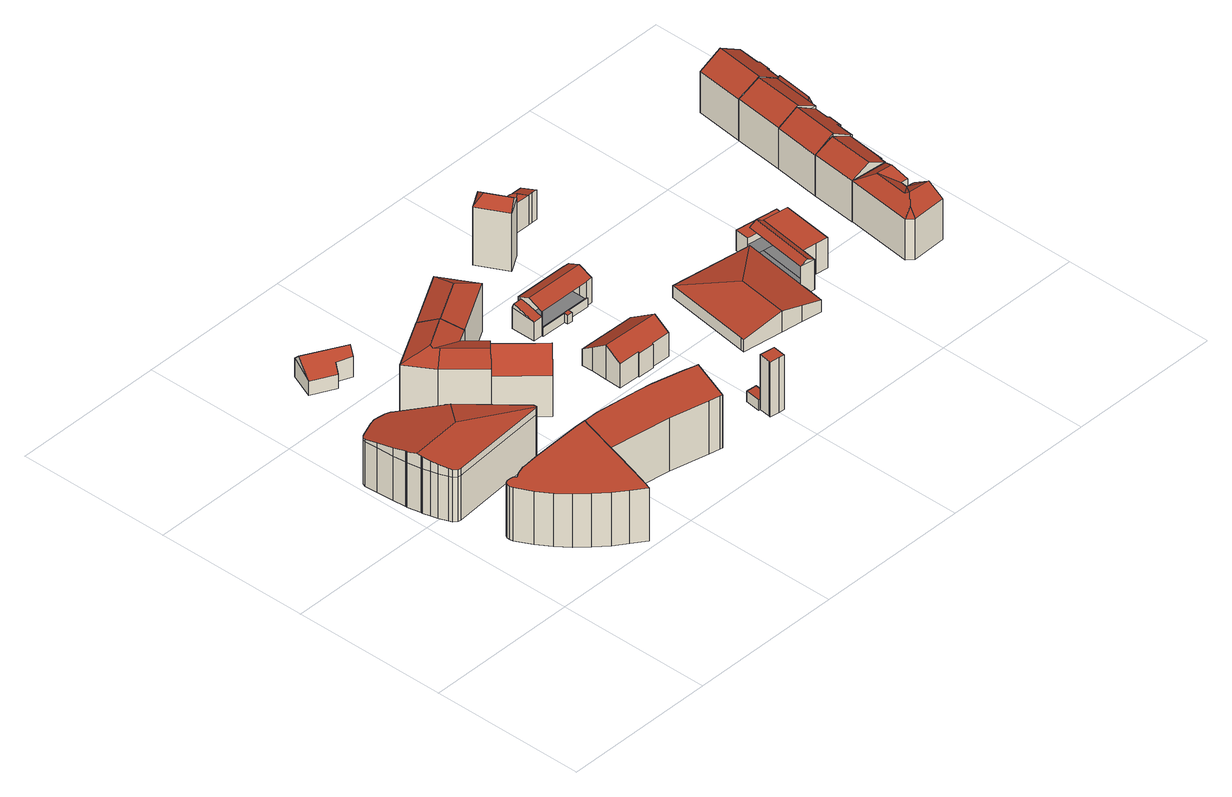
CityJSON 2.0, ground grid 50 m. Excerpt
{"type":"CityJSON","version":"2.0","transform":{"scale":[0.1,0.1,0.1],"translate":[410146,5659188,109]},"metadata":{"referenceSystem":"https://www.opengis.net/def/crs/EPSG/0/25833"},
"CityObjects":{
"building1":{"type":"Building","attributes":{"Dachtyp_tdc":"tdcPolyFlatRoof","Gemeindeschluessel":14612000,"Dachneigung":0,"QualitaetDacherkennung":43,"Geometrietyp2DReferenz":"3000","measuredHeight":18.29,"function":"31001_9998","roofType":"1000"},"geometry":[{"type":"Solid","lod":"2","boundaries":[[[[0,1,2,3]],[[1,4,5,2]],[[4,6,7,5]],[[6,8,9,7]],[[8,10,11,9]],[[10,12,13,11]],[[12,14,15,13]],[[14,16,17,15]],[[16,18,19,17]],[[18,20,21,19]],[[20,22,23,21]],[[22,24,25,23]],[[24,26,27,25]],[[26,28,29,27]],[[28,30,31,29]],[[30,32,33,31]],[[32,34,35,33]],[[34,36,37,35]],[[36,38,39,37]],[[38,40,41,39]],[[40,42,43,41]],[[42,44,45,43]],[[44,46,47,45]],[[46,48,49,47]],[[48,50,51,49]],[[50,52,53,51]],[[52,54,55,53]],[[54,0,3,55]],[[54,52,50,48,46,44,42,40,38,36,34,32,30,28,26,24,22,20,18,16,14,12,10,8,6,4,1,0]],[[3,2,5,7,9,11,13,15,17,19,21,23,25,27,29,31,33,35,37,39,41,43,45,47,49,51,53,55]]]],"semantics":{"surfaces":[{"type":"WallSurface"},{"type":"RoofSurface"},{"type":"GroundSurface"}],"values":[[0,0,0,0,0,0,0,0,0,0,0,0,0,0,0,0,0,0,0,0,0,0,0,0,0,0,0,0,1,2]]}}]},
"building2":{"type":"Building","attributes":{"Dachtyp_tdc":"tdcFreeFormRoof","Gemeindeschluessel":14612000,"Dachneigung":11.75,"QualitaetDacherkennung":16,"Geometrietyp2DReferenz":"3000","measuredHeight":19.66,"function":"31001_9998","roofType":"5000"},"geometry":[{"type":"Solid","lod":"2","boundaries":[[[[56,57,58,59]],[[57,60,61,58]],[[60,62,63,61]],[[62,64,65,63]],[[64,66,67,65]],[[66,68,69,67]],[[68,70,71,69]],[[70,72,73,71]],[[72,74,75,73]],[[74,76,77,75]],[[76,78,79,77]],[[78,80,81,79]],[[80,82,83,81]],[[82,84,85,83]],[[84,86,87,85]],[[86,88,89,87]],[[88,90,91,89]],[[90,92,93,91]],[[92,94,95,93]],[[94,96,97,95]],[[96,98,99,97]],[[98,100,101,99]],[[100,102,103,101]],[[102,104,105,103]],[[104,106,107,105]],[[106,108,109,107]],[[108,110,111,109]],[[110,112,113,111]],[[112,114,115,113]],[[114,116,117,115]],[[116,56,59,117]],[[118,119,120,121,122]],[[123,124,125,126,127,128,129,130,80,131,132,133,134,135,136,137,138,139,140,141,122,121]],[[141,142,143,144,145,146,147,148,149,150,151,118,122]],[[102,151,150,104]],[[100,119,118,151,102]],[[104,150,149,106]],[[106,149,148,108]],[[108,148,147,110]],[[110,147,146,112]],[[112,146,145,114]],[[114,145,144,116]],[[116,144,143,56]],[[56,143,142,57]],[[57,142,141,140,60]],[[60,140,139,62]],[[62,139,138,64]],[[64,138,137,66]],[[66,137,136,68]],[[68,136,135,70]],[[70,135,134,72]],[[72,134,133,74]],[[74,133,132,76]],[[76,132,131,78]],[[78,131,80]],[[82,130,129,84]],[[80,130,82]],[[84,129,128,86]],[[86,128,127,88]],[[88,127,126,90]],[[92,125,124,94]],[[90,126,125,92]],[[94,124,123,96]],[[96,123,121,120,98]],[[98,120,119,100]],[[59,58,61,63,65,67,69,71,73,75,77,79,81,83,85,87,89,91,93,95,97,99,101,103,105,107,109,111,113,115,117]]]],"semantics":{"surfaces":[{"type":"WallSurface"},{"type":"RoofSurface"},{"type":"GroundSurface"}],"values":[[0,0,0,0,0,0,0,0,0,0,0,0,0,0,0,0,0,0,0,0,0,0,0,0,0,0,0,0,0,0,0,1,1,1,0,0,0,0,0,0,0,0,0,0,0,0,0,0,0,0,0,0,0,0,0,0,0,0,0,0,0,0,0,0,0,2]]}}]},
"building3":{"type":"Building","attributes":{"Dachtyp_tdc":"tdcFreeFormRoof","Gemeindeschluessel":14612000,"Dachneigung":33.95,"QualitaetDacherkennung":53,"Geometrietyp2DReferenz":"3000","measuredHeight":8.96,"function":"31001_9998","roofType":"5000"},"geometry":[{"type":"Solid","lod":"2","boundaries":[[[[152,153,154,155]],[[153,156,157,154]],[[156,158,159,157]],[[158,160,161,159]],[[160,162,163,161]],[[162,164,165,163]],[[164,166,167,165]],[[166,168,169,167]],[[168,152,155,169]],[[162,160,170,171,166,164]],[[170,158,156,153,152,168,171]],[[168,166,171]],[[160,158,170]],[[155,154,157,159,161,163,165,167,169]]]],"semantics":{"surfaces":[{"type":"WallSurface"},{"type":"RoofSurface"},{"type":"GroundSurface"}],"values":[[0,0,0,0,0,0,0,0,0,1,1,0,0,2]]}}]},
"building4":{"type":"Building","attributes":{"Dachtyp_tdc":"tdcFreeFormRoof","Gemeindeschluessel":14612000,"Dachneigung":22,"QualitaetDacherkennung":74,"Geometrietyp2DReferenz":"3000","measuredHeight":19.24,"function":"31001_9998","roofType":"5000"},"geometry":[{"type":"Solid","lod":"2","boundaries":[[[[172,173,174,175]],[[173,176,177,174]],[[176,178,179,177]],[[178,180,181,179]],[[182,178,176]],[[183,182,176,173]],[[184,185,183,173,172]],[[186,184,172,187]],[[186,187,188]],[[185,184,186,188,180]],[[182,183,185,180,178]],[[181,189,190,175,174,177,179]],[[180,188,189,181]],[[188,187,190,189]],[[187,172,175,190]]]],"semantics":{"surfaces":[{"type":"WallSurface"},{"type":"RoofSurface"},{"type":"GroundSurface"}],"values":[[0,0,0,0,0,1,1,1,0,1,1,2,0,0,0]]}}]},
"building5":{"type":"Building","attributes":{"Dachtyp_tdc":"tdcPolyFlatRoof","Gemeindeschluessel":14612000,"Dachneigung":0,"QualitaetDacherkennung":48,"Geometrietyp2DReferenz":"3000","measuredHeight":18.21,"function":"31001_9998","roofType":"1000"},"geometry":[{"type":"Solid","lod":"2","boundaries":[[[[191,192,193,194]],[[192,195,196,193]],[[195,197,198,196]],[[197,199,200,198]],[[197,195,192,191,201,202,203,204,205,206,207,208,209,199]],[[200,210,211,212,213,3,55,53,214,215,194,193,196,198]],[[199,209,210,200]],[[209,208,211,210]],[[208,207,212,211]],[[207,206,213,212]],[[206,205,3,213]],[[205,204,55,3]],[[204,203,53,55]],[[203,202,214,53]],[[202,201,215,214]],[[201,191,194,215]]]],"semantics":{"surfaces":[{"type":"WallSurface"},{"type":"RoofSurface"},{"type":"GroundSurface"}],"values":[[0,0,0,0,1,2,0,0,0,0,0,0,0,0,0,0]]}}]},
"building6":{"type":"Building","attributes":{"Dachtyp_tdc":"tdcGableRoof","Gemeindeschluessel":14612000,"Dachneigung":44.97,"QualitaetDacherkennung":61,"Geometrietyp2DReferenz":"3000","measuredHeight":20.06,"function":"31001_9998","roofType":"3100"},"geometry":[{"type":"Solid","lod":"2","boundaries":[[[[216,217,218,219]],[[217,220,221,218]],[[220,222,223,221]],[[222,216,219,223]],[[220,217,224]],[[216,222,225]],[[217,216,225,224]],[[222,220,224,225]],[[219,218,221,223]]]],"semantics":{"surfaces":[{"type":"WallSurface"},{"type":"RoofSurface"},{"type":"GroundSurface"}],"values":[[0,0,0,0,0,0,1,1,2]]}}]},
"building7":{"type":"Building","attributes":{"Dachtyp_tdc":"tdcHipAndGableRoof","Gemeindeschluessel":14612000,"Dachneigung":21.84,"QualitaetDacherkennung":77,"Geometrietyp2DReferenz":"3000","measuredHeight":19.1,"function":"31001_9998","roofType":"5000"},"geometry":[{"type":"Solid","lod":"2","boundaries":[[[[226,227,228,229]],[[227,230,231,228]],[[230,232,233,231]],[[232,226,229,233]],[[230,227,234]],[[226,232,235]],[[227,226,235,234]],[[232,230,234,235]],[[229,228,231,233]]]],"semantics":{"surfaces":[{"type":"WallSurface"},{"type":"RoofSurface"},{"type":"GroundSurface"}],"values":[[0,0,0,0,1,0,1,1,2]]}}]},
"building8":{"type":"Building","attributes":{"Dachtyp_tdc":"tdcPolyFlatRoof","Gemeindeschluessel":14612000,"Dachneigung":0,"QualitaetDacherkennung":55,"Geometrietyp2DReferenz":"3000","measuredHeight":18.77,"function":"31001_2000","roofType":"1000"},"geometry":[{"type":"Solid","lod":"2","boundaries":[[[[236,237,238,239]],[[237,240,241,238]],[[240,242,243,241]],[[242,244,245,243]],[[244,246,247,245]],[[246,248,249,247]],[[248,236,239,249]],[[248,246,244,242,240,237,236]],[[239,238,241,243,245,247,249]]]],"semantics":{"surfaces":[{"type":"WallSurface"},{"type":"RoofSurface"},{"type":"GroundSurface"}],"values":[[0,0,0,0,0,0,0,1,2]]}}]},
"building9":{"type":"Building","attributes":{"Dachtyp_tdc":"tdcPolyFlatRoof","Gemeindeschluessel":14612000,"Dachneigung":3.62,"QualitaetDacherkennung":65,"Geometrietyp2DReferenz":"3000","measuredHeight":3.86,"function":"31001_2000","roofType":"2100"},"geometry":[{"type":"Solid","lod":"2","boundaries":[[[[250,251,252,253]],[[251,254,255,252]],[[254,256,257,255]],[[256,258,259,257]],[[258,250,253,259]],[[258,256,254,251,250]],[[253,252,255,257,259]]]],"semantics":{"surfaces":[{"type":"WallSurface"},{"type":"RoofSurface"},{"type":"GroundSurface"}],"values":[[0,0,0,0,0,1,2]]}}]},
"building10":{"type":"Building","attributes":{"Dachtyp_tdc":"tdcGableRoof","Gemeindeschluessel":14612000,"Dachneigung":34.53,"QualitaetDacherkennung":53,"Geometrietyp2DReferenz":"3000","measuredHeight":11.74,"function":"31001_9998","roofType":"3100"},"geometry":[{"type":"Solid","lod":"2","boundaries":[[[[260,261,262,263]],[[261,264,265,262]],[[264,266,267,265]],[[266,268,269,267]],[[268,270,271,269]],[[270,272,273,271]],[[272,274,275,273]],[[274,276,277,275]],[[276,278,279,277]],[[278,280,281,279]],[[280,260,263,281]],[[276,274,272,270,268,266,264,261]],[[261,260,280,278,276]],[[263,262,265,267,269,271,273,275,277,279,281]]]],"semantics":{"surfaces":[{"type":"WallSurface"},{"type":"RoofSurface"},{"type":"GroundSurface"}],"values":[[0,0,0,0,0,0,0,0,0,0,0,1,1,2]]}}]},
"building11":{"type":"Building","attributes":{"Gemeindeschluessel":14612000,"Geometrietyp2DReferenz":"3000","function":"31001_9998","roofType":"9999"},"children":["building11-1","building11-2","building11-3"]},
"building11-1":{"type":"BuildingPart","attributes":{"Dachtyp_tdc":"tdcGableRoof","Dachneigung":23.48,"QualitaetDacherkennung":58,"Geometrietyp2DReferenz":"3000","measuredHeight":10.46,"roofType":"3100"},"parents":["building11"],"geometry":[{"type":"MultiSurface","lod":"2","boundaries":[[[282,283,284,285,286]],[[283,287,284]],[[288,289,290]],[[288,291,292,289]],[[291,293,294,292]],[[293,295,296,294]],[[295,297,298,296]],[[297,299,300,298]],[[299,301,302,300]],[[301,303,304,305,302]],[[299,297,295,293,291,288,306]],[[306,283,282,303,301,299]],[[285,284,307,289,292,294,296,298,300,302,305]]],"semantics":{"surfaces":[{"type":"WallSurface"},{"type":"RoofSurface"},{"type":"GroundSurface"}],"values":[0,0,0,0,0,0,0,0,0,0,1,1,2]}}]},
"building11-2":{"type":"BuildingPart","attributes":{"Dachtyp_tdc":"tdcGableRoof","Dachneigung":16.68,"QualitaetDacherkennung":11,"Geometrietyp2DReferenz":"3000","measuredHeight":8.68,"roofType":"3100"},"parents":["building11"],"geometry":[{"type":"MultiSurface","lod":"2","boundaries":[[[287,308,309,284]],[[308,310,311,309]],[[310,290,289,311]],[[310,308,312]],[[308,287,313,314,312]],[[290,310,312,314]],[[284,309,311,289,307]]],"semantics":{"surfaces":[{"type":"WallSurface"},{"type":"RoofSurface"},{"type":"GroundSurface"}],"values":[0,0,0,0,1,1,2]}}]},
"building11-3":{"type":"BuildingPart","attributes":{"Dachtyp_tdc":"tdcPolyFlatRoof","Dachneigung":0,"QualitaetDacherkennung":0,"Geometrietyp2DReferenz":"3000","measuredHeight":3,"roofType":"9999"},"parents":["building11"],"geometry":[{"type":"MultiSurface","lod":"2","boundaries":[[[286,315,316,317,318,319,320,304]],[[304,320,321,305]],[[320,319,322,321]],[[319,318,323,322]],[[318,317,324,323]],[[317,316,325,324]],[[316,315,326,325]],[[315,286,285,326]],[[305,321,322,323,324,325,326,285]],[[305,285,286,304]]],"semantics":{"surfaces":[{"type":"RoofSurface"},{"type":"WallSurface"},{"type":"GroundSurface"},{"type":"ClosureSurface","isClosure":"1","QuelleClosure":"LoD1Solid"}],"values":[0,1,1,1,1,1,1,1,2,3]}}]},
"building12":{"type":"Building","attributes":{"Dachtyp_tdc":"tdcFreeFormRoof","Gemeindeschluessel":14612000,"Dachneigung":37.51,"QualitaetDacherkennung":2,"Geometrietyp2DReferenz":"3000","measuredHeight":22.51,"function":"31001_9998","roofType":"5000"},"geometry":[{"type":"Solid","lod":"2","boundaries":[[[[327,328,329,330]],[[327,330,331]],[[328,327,331,332]],[[333,334,335,336]],[[331,330,334,333]],[[330,329,335,334]],[[329,332,336,335]],[[332,331,333,336]],[[328,332,329]]]],"semantics":{"surfaces":[{"type":"RoofSurface"},{"type":"WallSurface"},{"type":"GroundSurface"}],"values":[[0,1,0,2,1,1,1,1,0]]}}]},
"building13":{"type":"Building","attributes":{"Dachtyp_tdc":"tdcFreeFormRoof","Gemeindeschluessel":14612000,"Dachneigung":14.07,"QualitaetDacherkennung":9,"Geometrietyp2DReferenz":"3000","measuredHeight":5.32,"function":"31001_9998","roofType":"5000"},"geometry":[{"type":"Solid","lod":"2","boundaries":[[[[337,338,339,340]],[[338,341,342,339]],[[338,337,343,344]],[[343,345,346,341,344]],[[337,345,343]],[[341,338,344]],[[342,347,348,340,339]],[[341,346,347,342]],[[346,345,348,347]],[[345,337,340,348]]]],"semantics":{"surfaces":[{"type":"WallSurface"},{"type":"RoofSurface"},{"type":"GroundSurface"}],"values":[[0,0,1,1,0,0,2,0,0,0]]}}]},
"building14":{"type":"Building","attributes":{"Gemeindeschluessel":14612000,"Geometrietyp2DReferenz":"3000","function":"31001_9998","roofType":"9999"},"children":["building14-1","building14-2"]},
"building14-1":{"type":"BuildingPart","attributes":{"Dachtyp_tdc":"tdcFreeFormRoof","Dachneigung":46.73,"QualitaetDacherkennung":12,"Geometrietyp2DReferenz":"3000","measuredHeight":12.12,"roofType":"5000"},"parents":["building14"],"geometry":[{"type":"MultiSurface","lod":"2","boundaries":[[[349,350,351,352]],[[350,353,354,355,351]],[[356,349,352,357,358]],[[359,360,356,353]],[[359,353,350]],[[360,359,350,349]],[[360,349,356]],[[352,351,355,357]]],"semantics":{"surfaces":[{"type":"WallSurface"},{"type":"RoofSurface"},{"type":"GroundSurface"}],"values":[0,0,0,1,1,1,1,2]}}]},
"building14-2":{"type":"BuildingPart","attributes":{"Dachtyp_tdc":"tdcPolyFlatRoof","Dachneigung":0,"QualitaetDacherkennung":61,"Geometrietyp2DReferenz":"3000","measuredHeight":2.48,"roofType":"1000"},"parents":["building14"],"geometry":[{"type":"MultiSurface","lod":"2","boundaries":[[[354,361,362,355]],[[361,363,364,362]],[[363,358,357,364]],[[358,363,361,354]],[[355,362,364,357]]],"semantics":{"surfaces":[{"type":"WallSurface"},{"type":"RoofSurface"},{"type":"GroundSurface"}],"values":[0,0,0,1,2]}}]},
"building15":{"type":"Building","attributes":{"Gemeindeschluessel":14612000,"Geometrietyp2DReferenz":"3000","function":"31001_9998","roofType":"9999"},"children":["building15-1","building15-2","building15-3","building15-4"]},
"building15-1":{"type":"BuildingPart","attributes":{"Dachtyp_tdc":"tdcPolyFlatRoof","Dachneigung":0,"QualitaetDacherkennung":74,"Geometrietyp2DReferenz":"3000","measuredHeight":10.46,"roofType":"1000"},"parents":["building15"],"geometry":[{"type":"MultiSurface","lod":"2","boundaries":[[[365,366,367,368,369]],[[366,370,371,367]],[[370,372,373,374,371]],[[375,372,370,366,365]],[[368,367,371,374,376]]],"semantics":{"surfaces":[{"type":"WallSurface"},{"type":"RoofSurface"},{"type":"GroundSurface"}],"values":[0,0,0,1,2]}}]},
"building15-2":{"type":"BuildingPart","attributes":{"Dachtyp_tdc":"tdcFreeFormRoof","Dachneigung":29.35,"QualitaetDacherkennung":12,"Geometrietyp2DReferenz":"3000","measuredHeight":11.74,"roofType":"5000"},"parents":["building15"],"geometry":[{"type":"MultiSurface","lod":"2","boundaries":[[[373,377,378,374]],[[377,379,380,381,378]],[[382,377,373,383,384]],[[385,379,382,384]],[[377,382,379]],[[385,384,383]],[[376,374,378,381,386]]],"semantics":{"surfaces":[{"type":"WallSurface"},{"type":"RoofSurface"},{"type":"GroundSurface"}],"values":[0,0,1,1,0,0,2]}}]},
"building15-3":{"type":"BuildingPart","attributes":{"Dachtyp_tdc":"tdcFreeFormRoof","Dachneigung":12.31,"QualitaetDacherkennung":5,"Geometrietyp2DReferenz":"3000","measuredHeight":7.12,"roofType":"5000"},"parents":["building15"],"geometry":[{"type":"MultiSurface","lod":"2","boundaries":[[[387,388,389,390]],[[388,391,392,389]],[[380,393,394,381]],[[393,395,396,394]],[[395,397,398,396]],[[397,399,400,398]],[[399,401,402,400]],[[401,403,404,402]],[[403,387,390,404]],[[399,397,395,393,380,405,406]],[[405,391,388,387,406]],[[387,403,401,399,406]],[[390,389,392,386,381,394,396,398,400,402,404]]],"semantics":{"surfaces":[{"type":"WallSurface"},{"type":"RoofSurface"},{"type":"GroundSurface"}],"values":[0,0,0,0,0,0,0,0,0,1,1,1,2]}}]},
"building15-4":{"type":"BuildingPart","attributes":{"Dachtyp_tdc":"tdcPolyFlatRoof","Dachneigung":0,"QualitaetDacherkennung":31,"Geometrietyp2DReferenz":"3000","measuredHeight":7.15,"roofType":"1000"},"parents":["building15"],"geometry":[{"type":"MultiSurface","lod":"2","boundaries":[[[407,408,409,392,391]],[[408,410,411,409]],[[410,369,368,411]],[[369,410,408,407,412,413]],[[392,409,411,368,376,386]]],"semantics":{"surfaces":[{"type":"WallSurface"},{"type":"RoofSurface"},{"type":"GroundSurface"}],"values":[0,0,0,1,2]}}]},
"building16":{"type":"Building","attributes":{"Dachtyp_tdc":"tdcPolyFlatRoof","Gemeindeschluessel":14612000,"Dachneigung":23.92,"QualitaetDacherkennung":23,"Geometrietyp2DReferenz":"3000","measuredHeight":10.19,"function":"31001_9998","roofType":"2100"},"geometry":[{"type":"Solid","lod":"2","boundaries":[[[[356,414,364,357]],[[414,415,416,364]],[[415,417,418,416]],[[417,419,420,418]],[[419,356,357,420]],[[419,417,415,414,356]],[[357,364,416,418,420]]]],"semantics":{"surfaces":[{"type":"WallSurface"},{"type":"RoofSurface"},{"type":"GroundSurface"}],"values":[[0,0,0,0,0,1,2]]}}]},
"building17":{"type":"Building","attributes":{"Dachtyp_tdc":"tdcFreeFormRoof","Gemeindeschluessel":14612000,"Dachneigung":32.33,"QualitaetDacherkennung":44,"Geometrietyp2DReferenz":"3000","measuredHeight":17.58,"function":"31001_9998","roofType":"5000"},"geometry":[{"type":"Solid","lod":"2","boundaries":[[[[421,422,423,424]],[[422,425,426,423]],[[425,427,428,426]],[[427,429,430,428]],[[429,431,432,430]],[[431,433,434,432]],[[433,435,436,434]],[[435,437,438,436]],[[437,439,440,438]],[[439,421,424,440]],[[441,442,437,435]],[[441,435,433]],[[443,442,441,433,431]],[[444,445,446,443,431,429]],[[444,429,427]],[[447,445,444,427,425]],[[421,447,422]],[[439,447,421]],[[439,445,447]],[[445,439,446]],[[442,443,446,439,437]],[[422,447,425]],[[424,423,426,428,430,432,434,436,438,440]]]],"semantics":{"surfaces":[{"type":"WallSurface"},{"type":"RoofSurface"},{"type":"GroundSurface"}],"values":[[0,0,0,0,0,0,0,0,0,0,1,1,1,1,1,1,1,1,1,1,1,0,2]]}}]},
"building18":{"type":"Building","attributes":{"Dachtyp_tdc":"tdcFreeFormRoof","Gemeindeschluessel":14612000,"Dachneigung":27.11,"QualitaetDacherkennung":73,"Geometrietyp2DReferenz":"3000","measuredHeight":17.05,"function":"31001_9998","roofType":"5000"},"geometry":[{"type":"Solid","lod":"2","boundaries":[[[[431,448,449,450]],[[448,451,452,449]],[[451,453,454,452]],[[453,455,456,454]],[[455,457,458,456]],[[457,431,450,458]],[[459,460,448,431]],[[455,453,451,460,459,457]],[[451,448,460]],[[431,457,459]],[[450,449,452,454,456,458]]]],"semantics":{"surfaces":[{"type":"WallSurface"},{"type":"RoofSurface"},{"type":"GroundSurface"}],"values":[[0,0,0,0,0,0,1,1,0,0,2]]}}]},
"building19":{"type":"Building","attributes":{"Dachtyp_tdc":"tdcGableRoof","Gemeindeschluessel":14612000,"Dachneigung":32.18,"QualitaetDacherkennung":82,"Geometrietyp2DReferenz":"3000","measuredHeight":17.9,"function":"31001_9998","roofType":"3100"},"geometry":[{"type":"Solid","lod":"2","boundaries":[[[[461,462,463,464]],[[462,465,466,463]],[[465,467,468,466]],[[467,469,452,468]],[[469,470,471,452]],[[470,472,449,471]],[[472,473,474,449]],[[473,475,476,474]],[[475,477,478,476]],[[477,479,480,478]],[[479,461,464,480]],[[475,473,472,470]],[[470,469,467,465,462,461,479,477,475]],[[464,463,466,468,452,471,449,474,476,478,480]]]],"semantics":{"surfaces":[{"type":"WallSurface"},{"type":"RoofSurface"},{"type":"GroundSurface"}],"values":[[0,0,0,0,0,0,0,0,0,0,0,1,1,2]]}}]},
"building20":{"type":"Building","attributes":{"Gemeindeschluessel":14612000,"Geometrietyp2DReferenz":"3000","function":"31001_9998","roofType":"9999"},"children":["building20-1","building20-2"]},
"building20-1":{"type":"BuildingPart","attributes":{"Dachtyp_tdc":"tdcGableRoof","Dachneigung":29.49,"QualitaetDacherkennung":80,"Geometrietyp2DReferenz":"3000","measuredHeight":18.02,"roofType":"3100"},"parents":["building20"],"geometry":[{"type":"MultiSurface","lod":"2","boundaries":[[[481,482,483,474]],[[482,484,485,486,483]],[[487,481,474,478]],[[484,482,488]],[[481,487,489]],[[482,481,489,488]],[[487,484,488,489]],[[474,483,486,490,478]]],"semantics":{"surfaces":[{"type":"WallSurface"},{"type":"RoofSurface"},{"type":"GroundSurface"}],"values":[0,0,0,0,0,1,1,2]}}]},
"building20-2":{"type":"BuildingPart","attributes":{"Dachtyp_tdc":"tdcFreeFormRoof","Dachneigung":74.93,"QualitaetDacherkennung":42,"Geometrietyp2DReferenz":"3000","measuredHeight":15.48,"roofType":"5000"},"parents":["building20"],"geometry":[{"type":"MultiSurface","lod":"2","boundaries":[[[491,492,493,494]],[[492,495,496,493]],[[495,497,498,496]],[[497,499,500,498]],[[499,501,490,500]],[[485,502,503,486]],[[502,491,494,503]],[[501,499,504]],[[499,497,495,492,491,502,505,504]],[[502,485,505]],[[485,501,504,505]],[[494,493,496,498,500,490,486,503]]],"semantics":{"surfaces":[{"type":"WallSurface"},{"type":"RoofSurface"},{"type":"GroundSurface"}],"values":[0,0,0,0,0,0,0,1,1,1,1,2]}}]},
"building21":{"type":"Building","attributes":{"Dachtyp_tdc":"tdcGableRoof","Gemeindeschluessel":14612000,"Dachneigung":30.54,"QualitaetDacherkennung":83,"Geometrietyp2DReferenz":"3000","measuredHeight":18.3,"function":"31001_9998","roofType":"3100"},"geometry":[{"type":"Solid","lod":"2","boundaries":[[[[506,507,508,509]],[[507,510,511,508]],[[510,512,513,511]],[[512,514,515,513]],[[514,516,517,515]],[[516,518,519,517]],[[518,520,521,519]],[[520,522,523,521]],[[522,524,525,523]],[[524,506,509,525]],[[520,518,516,514]],[[514,512,510,507,506,524,522,520]],[[509,508,511,513,515,517,519,521,523,525]]]],"semantics":{"surfaces":[{"type":"WallSurface"},{"type":"RoofSurface"},{"type":"GroundSurface"}],"values":[[0,0,0,0,0,0,0,0,0,0,1,1,2]]}}]}
},
"vertices":[
[402,200,210],[396,179,210],[396,179,27],[402,200,27],[389,155,210],[389,155,27],[358,50,210],[358,50,27],[345,8,210],[345,8,27],[301,40,210],[301,40,27],[262,69,210],[262,69,27],[223,106,210],[223,106,27],[187,141,210],[187,141,27],[155,181,210],[155,181,27],[126,225,210],[126,225,27],[100,278,210],[100,278,27],[98,288,210],[98,288,27],[99,298,210],[99,298,27],[103,306,210],[103,306,27],[111,310,210],[111,310,27],[123,310,210],[123,310,27],[134,308,210],[134,308,27],[141,301,210],[141,301,27],[148,305,210],[148,305,27],[154,309,210],[154,309,27],[182,318,210],[182,318,27],[189,318,210],[189,318,27],[233,322,210],[233,322,27],[336,327,210],[336,327,27],[403,330,210],[403,330,27],[440,330,210],[440,330,27],[433,309,210],[433,309,27],
[28,543,173],[28,546,173],[28,546,21],[28,543,21],[20,588,173],[20,588,21],[20,591,173],[20,591,21],[20,595,173],[20,595,21],[16,635,173],[16,635,21],[12,691,173],[12,691,21],[10,732,173],[10,732,21],[14,742,173],[14,742,21],[22,750,173],[22,750,21],[35,756,173],[35,756,21],[77,774,173],[77,774,21],[98,780,173],[98,780,21],[115,776,173],[115,776,21],[132,773,173],[132,773,21],[147,764,173],[147,764,21],[155,755,173],[155,755,21],[245,660,173],[245,660,21],[247,658,173],[247,658,21],[250,655,173],[250,655,21],[252,653,173],[252,653,21],[409,487,173],[409,487,21],[411,478,173],[411,478,21],[405,473,173],[405,473,21],[78,446,173],[78,446,21],[68,448,173],[68,448,21],[56,456,173],[56,456,21],[52,467,173],[52,467,21],[41,495,173],[41,495,21],[35,518,173],[35,518,21],[29,540,173],[29,540,21],[408,475,197],[411,478,196],[409,487,196],[257,648,203],[196,574,218],[252,653,202],[250,655,201],[247,658,201],[245,660,200],[155,755,179],[147,764,177],[132,773,175],[115,776,174],[77,774,174],[35,756,177],[22,750,178],[14,742,179],[10,732,181],[12,691,190],[16,635,202],[20,595,210],[20,591,211],[20,588,211],[26,559,218],[28,546,215],[28,543,214],[29,540,214],[35,518,210],[41,495,206],[52,467,201],[56,456,199],[68,448,197],[78,446,197],[405,473,197],
[263,1196,63],[263,1199,60],[263,1199,9],[263,1196,9],[305,1175,63],[305,1175,9],[375,1129,70],[375,1129,9],[344,1081,80],[344,1081,9],[296,1101,77],[296,1101,9],[280,1077,57],[280,1077,9],[205,1116,57],[205,1116,9],[240,1198,72],[240,1198,9],[359,1105,99],[229,1173,99],
[358,787,186],[304,875,186],[304,875,20],[358,787,20],[466,965,186],[466,965,20],[531,848,186],[531,848,20],[488,825,186],[488,825,20],[498,907,213],[397,851,213],[406,824,210],[394,839,209],[500,725,210],[456,683,186],[543,766,186],[543,766,20],[456,683,20],
[678,305,209],[776,281,209],[776,281,27],[678,305,27],[816,270,209],[816,270,27],[822,268,209],[822,268,27],[775,144,209],[775,144,27],[636,312,209],[488,330,209],[440,330,209],[433,309,209],[402,200,209],[603,170,209],[728,142,209],[764,134,209],[770,132,209],[770,132,27],[764,134,27],[728,142,27],[603,170,27],[488,330,27],[636,312,27],
[543,766,163],[657,646,163],[657,646,22],[543,766,22],[569,563,161],[569,563,22],[456,683,161],[456,683,22],[614,606,223],[501,726,223],
[466,965,185],[645,1064,185],[645,1064,21],[466,965,21],[710,948,185],[710,948,21],[531,848,185],[531,848,21],[633,982,212],[498,907,212],
[950,123,220],[951,128,220],[951,128,32],[950,123,32],[956,166,220],[956,166,32],[983,162,220],[983,162,32],[1004,159,220],[1004,159,32],[998,117,220],[998,117,32],[981,119,220],[981,119,32],
[956,166,67],[951,166,66],[951,166,30],[956,166,30],[958,216,66],[958,216,30],[990,212,68],[990,212,30],[983,162,68],[983,162,30],
[955,634,94],[953,546,155],[953,546,37],[955,634,37],[952,494,119],[952,494,37],[889,496,119],[889,496,37],[889,492,117],[889,492,37],[835,494,117],[835,494,37],[835,497,120],[835,497,37],[766,499,120],[766,499,37],[768,551,155],[768,551,37],[769,602,119],[769,602,37],[768,638,95],[768,638,37],
[779,794,131],[779,795,132],[779,795,47],[779,794,47],[779,794,77],[779,795,112],[780,876,137],[780,876,47],[780,876,119],[780,881,135],[780,881,47],[955,880,134],[955,880,47],[955,879,135],[955,879,47],[975,878,135],[975,878,47],[975,839,152],[975,839,47],[975,793,132],[975,793,47],[954,793,132],[954,793,77],[954,793,47],[779,841,152],[779,841,47],
[749,795,112],[749,795,47],[750,876,118],[750,876,47],[749,870,134],[779,841,126],[779,870,134],
[779,791,77],[863,790,77],[863,778,77],[880,778,77],[881,790,77],[954,789,77],[954,789,47],[881,790,47],[880,778,47],[863,778,47],[863,790,47],[779,791,47],
[977,1076,251],[938,1151,250],[899,1155,224],[947,1059,224],[1006,1094,224],[956,1189,224],[1006,1094,25],[947,1059,25],[899,1155,25],[956,1189,25],
[1076,1160,33],[1028,1160,34],[1028,1160,24],[1076,1160,24],[1025,1264,57],[1025,1264,24],[1076,1179,78],[1027,1180,78],[1076,1199,73],[1076,1263,57],[1076,1263,24],[1076,1199,24],
[1076,1160,127],[1076,1199,127],[1076,1199,25],[1076,1160,25],[1094,1199,127],[1094,1199,49],[1094,1199,25],[1125,1160,127],[1125,1160,25],[1125,1160,49],[1088,1186,140],[1093,1171,146],
[1094,1219,49],[1094,1219,25],[1125,1219,49],[1125,1219,25],
[1549,609,133],[1526,443,133],[1526,443,29],[1549,609,29],[1549,609,100],[1486,448,133],[1486,448,29],[1442,454,133],[1442,454,132],[1442,454,29],[1466,620,133],[1466,620,29],
[1435,407,132],[1435,407,29],[1388,414,132],[1388,414,70],[1388,414,29],[1411,410,146],[1466,620,132],[1442,624,146],[1418,627,132],[1418,627,29],
[1153,663,70],[1306,642,70],[1306,642,29],[1153,663,29],[1410,628,70],[1410,628,29],[1384,387,71],[1384,387,29],[1376,329,70],[1376,329,29],[1311,338,85],[1311,338,29],[1243,348,100],[1243,348,29],[1110,366,70],[1110,366,29],[1111,376,70],[1111,376,29],[1418,627,70],[1266,512,100],
[1410,628,100],[1416,673,100],[1416,673,29],[1555,654,100],[1555,654,29],[1418,627,100],[1466,620,100],
[1125,1219,101],[1158,1218,101],[1158,1218,25],[1157,1160,127],[1157,1160,25],[1140,1160,127],[1140,1160,25],
[1820,401,169],[1825,400,169],[1825,400,30],[1820,401,30],[1823,297,169],[1823,297,30],[1710,293,169],[1710,293,30],[1690,312,169],[1690,312,30],[1716,527,169],[1716,527,30],[1834,515,169],[1834,515,30],[1822,423,169],[1822,423,30],[1799,426,169],[1799,426,30],[1796,404,169],[1796,404,30],[1810,471,198],[1760,477,198],[1757,475,199],[1722,323,188],[1752,352,205],[1744,363,199],[1824,349,202],
[1731,675,169],[1731,675,29],[1716,527,29],[1857,663,166],[1857,663,29],[1841,535,167],[1841,535,29],[1836,536,170],[1836,536,29],[1834,515,170],[1834,515,29],[1776,521,200],[1792,669,200],
[1886,764,159],[1881,721,158],[1881,721,29],[1886,764,29],[1870,723,166],[1870,723,29],[1863,662,166],[1863,662,29],[1857,663,169],[1795,669,208],[1795,669,29],[1731,675,168],[1749,825,168],[1749,825,29],[1813,818,208],[1813,818,29],[1881,811,165],[1881,811,29],[1876,765,165],[1876,765,29],
[1749,825,169],[1768,986,170],[1768,986,29],[1899,970,174],[1899,970,163],[1899,970,29],[1881,811,174],[1837,977,209],[1819,818,209],[1884,839,29],
[1901,897,165],[1911,896,129],[1911,896,29],[1901,897,29],[1906,860,130],[1906,860,29],[1897,861,163],[1897,861,29],[1895,837,163],[1895,837,29],[1884,839,163],[1910,968,163],[1910,968,29],[1890,844,183],[1904,963,184],
[1930,1058,163],[1925,1019,163],[1925,1019,28],[1930,1058,28],[1917,1020,168],[1917,1020,28],[1910,968,169],[1910,968,28],[1838,977,212],[1838,977,28],[1768,986,169],[1768,986,28],[1787,1143,169],[1787,1143,28],[1856,1135,212],[1856,1135,28],[1928,1127,169],[1928,1127,28],[1920,1059,169],[1920,1059,28]
]}
